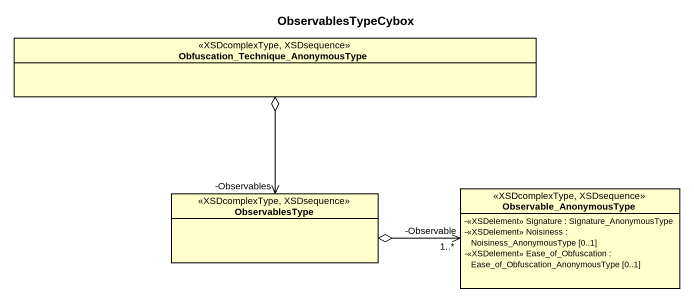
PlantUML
@startuml
title ObservablesTypeCybox
hide circle
hide empty members
skinparam classAttributeIconSize 0
class "Obfuscation_Technique_AnonymousType" as Obfuscation_Technique <<XSDcomplexType, XSDsequence>>
class ObservablesType <<XSDcomplexType, XSDsequence>>
class Observable_AnonymousType <<XSDcomplexType, XSDsequence>> {
  -<<XSDelement>> Signature : Signature_AnonymousType
  -<<XSDelement>> Noisiness : Noisiness_AnonymousType [0..1]
  -<<XSDelement>> Ease_of_Obfuscation : Ease_of_Obfuscation_AnonymousType [0..1]
}
ObservablesType "-Observables" <-up-o Obfuscation_Technique
Observable_AnonymousType "-Observable\n1..*" <-left-o ObservablesType
@enduml
